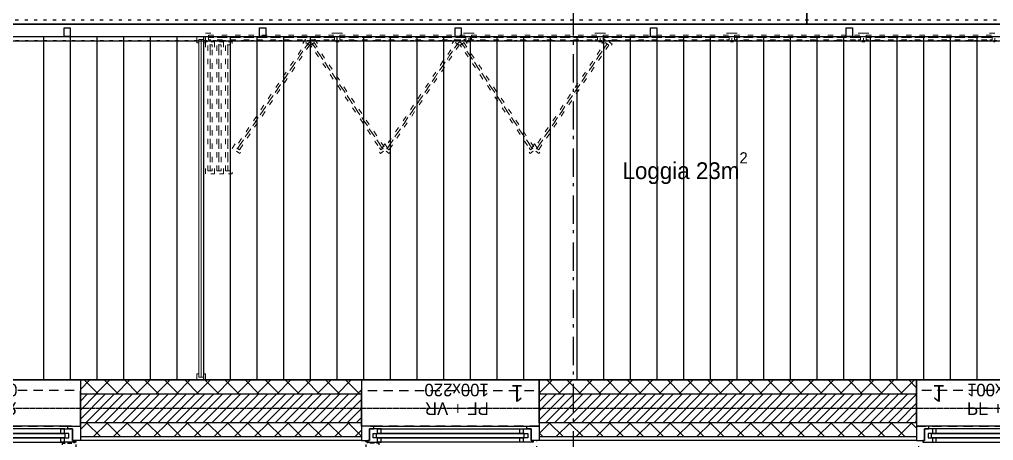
# Model space of a CAD drawing. Header units: centimetres. Extents: x -35664 to 50682, y -23001 to 23705.
# Drawn here: x 10105 to 10653, y 4883 to 5120 of the extents above; entities that cross this region are included whole.
import ezdxf

# ---------------------------------------------------------------- set-up
doc = ezdxf.new("R2010")
doc.units = ezdxf.units.CM
for name, pattern in [('ACAD_ISO03W100', [0.295276, 0.11811, -0.177165]), ('Style de ligne -1', [0.41664, 0.20828, -0.20836]), ('Style de ligne -14', [0.147638, 0.098425, -0.049213]), ('Style de ligne -17', [0.347222, 0.20828, -0.138942]), ('Style de ligne -18', [0.164042, 0.054681, -0.109361]), ('Style de ligne -5', [0.20828, 0.069425, -0.138855]), ('Style de ligne -6', [1.04164, 0.625, -0.20828, 0.06943, -0.13893])]:
    doc.linetypes.add(name, pattern=pattern)
doc.layers.add('B BATI-lumon', color=252, linetype='Continuous', lineweight=20)
for name, color, linetype in [('B GÈnÈral_Hatch', 252, 'Continuous'), ('B Général', 252, 'Continuous'), ('C ANNOTATIONS-axes horizontaux', 252, 'Style de ligne -1'), ('C ANNOTATIONS-prestations', 252, 'Continuous'), ('C ANNOTATIONS-texte', 252, 'Continuous'), ('D SURFACES-shab', 252, 'Continuous')]:
    doc.layers.add(name, color=color, linetype=linetype)
doc.layers.add('prlm-ZEROPLOT', color=254, linetype='Continuous', plot=False)
doc.styles.add('Eurostile', font='Eurosti.TTF')
doc.styles.add('Eurostile (bold)', font='Eurostib.TTF')
pattern_1 = [(225, (0, 0), (5.656854, -5.656854), []), (315, (0, 0), (-5.656854, -5.656854), [])]
pattern_2 = [(45, (0, 0), (2.4253472, -2.6458333), [])]

# ---------------------------------------------------------------- blocks, each defined once
blk = doc.blocks.new('B 90.Groupe-9-1')
at = {"layer": 'B Général', "linetype": 'Continuous'}
for p, q in [((9810.48, 5117.4), (11028.89, 5117.4)), ((10118.33, 5110.39), (10118.33, 4917.39)), ((10133.33, 5110.39), (10133.33, 4917.39)), ((10148.33, 5110.39), (10148.33, 4917.39)), ((10163.33, 5110.39), (10163.33, 4917.39)), ((10178.33, 5110.39), (10178.33, 4917.39)), ((10193.33, 5110.39), (10193.33, 4917.39)), ((10208.33, 5110.39), (10208.33, 4917.39)), ((10223.33, 5110.39), (10223.33, 4917.39)), ((10238.33, 5110.39), (10238.33, 4917.39)), ((10253.33, 5110.39), (10253.33, 4917.39)), ((10268.33, 5110.39), (10268.33, 4917.39)), ((10283.33, 5110.39), (10283.33, 4917.39)), ((10298.33, 5110.39), (10298.33, 4917.39)), ((10313.33, 5110.39), (10313.33, 4917.39)), ((10328.33, 5110.39), (10328.33, 4917.39)), ((10343.33, 5110.39), (10343.33, 4917.39)), ((10358.33, 5110.39), (10358.33, 4917.39)), ((10373.33, 5110.39), (10373.33, 4917.39)), ((10388.33, 5110.39), (10388.33, 4917.39)), ((10403.33, 5110.39), (10403.33, 4917.39)), ((10418.33, 5110.39), (10418.33, 4917.39)), ((10433.33, 5110.39), (10433.33, 4917.39)), ((10448.33, 5110.39), (10448.33, 4917.39)), ((10463.33, 5110.39), (10463.33, 4917.39)), ((10478.33, 5110.39), (10478.33, 4917.39)), ((10493.33, 5110.39), (10493.33, 4917.39)), ((10508.33, 5110.39), (10508.33, 4917.39)), ((10523.33, 5110.39), (10523.33, 4917.39)), ((10538.33, 5110.39), (10538.33, 4917.39)), ((10553.33, 5110.39), (10553.33, 4917.39)), ((10568.33, 5110.39), (10568.33, 4917.39)), ((10583.33, 5110.39), (10583.33, 4917.39)), ((10598.33, 5110.39), (10598.33, 4917.39)), ((10613.33, 5110.39), (10613.33, 4917.39)), ((10628.33, 5110.39), (10628.33, 4917.39)), ((10643.33, 5110.39), (10643.33, 4917.39))]:
    blk.add_line(p, q, dxfattribs=at)
at = {"layer": 'B Général', "linetype": 'Style de ligne -5', "ltscale": 25.4, "flags": 128}
blk.add_lwpolyline([(11031.39, 4905.43), (10859.39, 4905.43), (10859.39, 4917.39), (11019.43, 4917.39), (11019.43, 5107.88), (9810.48, 5107.88), (9810.48, 5119.84), (11031.39, 5119.84)], close=True, dxfattribs=at)
at = {"layer": 'B Général', "linetype": 'Continuous', "flags": 128}
for points in [[(10129.83, 5115.34), (10133.33, 5115.34), (10133.33, 5110.34), (10129.83, 5110.34)], [(10239.83, 5115.34), (10243.33, 5115.34), (10243.33, 5110.34), (10239.83, 5110.34)], [(10349.83, 5115.34), (10353.33, 5115.34), (10353.33, 5110.34), (10349.83, 5110.34)], [(10459.83, 5115.34), (10463.33, 5115.34), (10463.33, 5110.34), (10459.83, 5110.34)], [(10569.83, 5115.34), (10573.33, 5115.34), (10573.33, 5110.34), (10569.83, 5110.34)], [(11021.89, 4914.93), (10859.39, 4914.93), (10859.39, 4917.39), (9810.48, 4917.39), (9810.48, 5110.34), (11021.89, 5110.34)]]:
    blk.add_lwpolyline(points, close=True, dxfattribs=at)
blk = doc.blocks.new('B 90.PF 100.220 + VR')
at = {"layer": 'B Général', "linetype": 'Continuous'}
for p, q in [((-50, 7), (-50, 17)), ((50, 7), (50, 17))]:
    blk.add_line(p, q, dxfattribs=at)
at = {"layer": 'B Général', "linetype": 'Continuous', "lineweight": 35}
for p, q in [((-50, 7), (-50, -9)), ((50, 7), (50, -9))]:
    blk.add_line(p, q, dxfattribs=at)
at = {"layer": 'B Général'}
blk.add_line((45, 9), (-45, 9), dxfattribs=at)
at = {"layer": 'B Général', "linetype": 'Style de ligne -14', "ltscale": 25.4, "flags": 128}
blk.add_lwpolyline([(47.5, 113.27), (46.5, 113.27), (46.5, 112.27), (40, 112.27), (40, 18.5), (46.5, 18.5), (46.5, 17.5), (47.5, 17.5)], close=True, dxfattribs=at)
at = {"layer": 'B Général', "flags": 128}
for points in [[(-43, 10.5), (-43, 9), (-50, 9), (-50, 17), (-45.5, 17), (-45.5, 10.5)], [(-41, 18), (41, 18), (41, 15.5), (-41, 15.5)], [(43, 10.5), (43, 9), (50, 9), (50, 17), (45.5, 17), (45.5, 10.5)], [(-43.5, 15.5), (43.5, 15.5), (43.5, 13), (-43.5, 13)], [(-41, 13), (41, 13), (41, 10.5), (-41, 10.5)]]:
    blk.add_lwpolyline(points, close=True, dxfattribs=at)
at = {"layer": 'B Général', "linetype": 'Continuous', "flags": 128}
for points in [[(-39, 15.5), (-41.5, 15.5), (-41.5, 13), (-39, 13), (-39, 10.5), (-45.5, 10.5), (-45.5, 17), (-46.5, 17), (-46.5, 18), (-39, 18)], [(39, 15.5), (41.5, 15.5), (41.5, 13), (39, 13), (39, 10.5), (45.5, 10.5), (45.5, 17), (46.5, 17), (46.5, 18), (39, 18)]]:
    blk.add_lwpolyline(points, close=True, dxfattribs=at)
at = {"layer": 'B Général', "linetype": 'Style de ligne -17', "ltscale": 25.4, "flags": 128}
blk.add_lwpolyline([(-50, 9), (50, 9), (50, -11), (-50, -11)], close=True, dxfattribs=at)
at = {"layer": 'B Général', "flags": 128}
blk.add_lwpolyline([(-50, -9), (-50, -17), (50, -17), (50, -9)], dxfattribs=at)
at = {"layer": 'B Général'}
blk.add_circle((47, 17.5), 0.5, dxfattribs=at)
at = {"layer": 'B Général', "linetype": 'Style de ligne -18', "ltscale": 25.4}
blk.add_arc((48.78, 15.78), 97.5, 90.8973, 179.2823, dxfattribs=at)
at = {"layer": 'B Général', "insert": (-21.61, 2.65), "char_height": 7.059, "attachment_point": 1, "rotation": 360, "line_spacing_factor": 0.894142, "style": 'Eurostile'}
blk.add_mtext('PF + VR', dxfattribs=at)
at = {"layer": 'C ANNOTATIONS-prestations', "attachment_point": 1, "rotation": 360, "line_spacing_factor": 0.894142}
for s, insert, char_height, style in [('1', (-41.14, -4.77), 9.41, 'Eurostile (bold)'), ('100x220', (-21.61, -7.83), 7.059, 'Eurostile')]:
    blk.add_mtext(s, dxfattribs=dict(at, insert=insert, char_height=char_height, style=style))
blk = doc.blocks.new('B 90.Groupe-28-1')
at = {"layer": 'B BATI-lumon', "linetype": 'ACAD_ISO03W100', "ltscale": 25.4, "flags": 128}
for points in [[(10209.5, 5112.3), (10213, 5112.3), (10213, 5111.06), (10211.08, 5111.06), (10211.08, 5108.56), (10213, 5108.56), (10213, 5107.3), (10209.5, 5107.3), (10209.5, 5111.3), (10209.5, 5111.3)], [(10283.5, 5112.3), (10280, 5112.3), (10280, 5111.06), (10281.92, 5111.06), (10281.92, 5108.56), (10280, 5108.56), (10280, 5107.3), (10283.5, 5107.3), (10283.5, 5111.3), (10283.5, 5111.3)], [(10211.08, 5111.06), (10281.92, 5111.06), (10281.92, 5109.81), (10211.08, 5109.81)], [(10211.08, 5109.81), (10281.92, 5109.81), (10281.92, 5108.56), (10211.08, 5108.56)]]:
    blk.add_lwpolyline(points, close=True, dxfattribs=at)
blk = doc.blocks.new('B 90.Groupe-29-1')
at = {"layer": 'B BATI-lumon', "linetype": 'ACAD_ISO03W100', "ltscale": 25.4, "flags": 128}
for points in [[(10283.5, 5112.3), (10287, 5112.3), (10287, 5111.06), (10285.08, 5111.06), (10285.08, 5108.56), (10287, 5108.56), (10287, 5107.3), (10283.5, 5107.3), (10283.5, 5111.3), (10283.5, 5111.3)], [(10357.5, 5112.3), (10354, 5112.3), (10354, 5111.06), (10355.92, 5111.06), (10355.92, 5108.56), (10354, 5108.56), (10354, 5107.3), (10357.5, 5107.3), (10357.5, 5111.3), (10357.5, 5111.3)], [(10285.08, 5111.06), (10355.92, 5111.06), (10355.92, 5109.81), (10285.08, 5109.81)], [(10285.08, 5109.81), (10355.92, 5109.81), (10355.92, 5108.56), (10285.08, 5108.56)]]:
    blk.add_lwpolyline(points, close=True, dxfattribs=at)
blk = doc.blocks.new('B 90.Groupe-30-1')
at = {"layer": 'B BATI-lumon', "linetype": 'ACAD_ISO03W100', "ltscale": 25.4, "flags": 128}
for points in [[(10357.5, 5112.3), (10361, 5112.3), (10361, 5111.06), (10359.08, 5111.06), (10359.08, 5108.56), (10361, 5108.56), (10361, 5107.3), (10357.5, 5107.3), (10357.5, 5111.3), (10357.5, 5111.3)], [(10431.5, 5112.3), (10428, 5112.3), (10428, 5111.06), (10429.92, 5111.06), (10429.92, 5108.56), (10428, 5108.56), (10428, 5107.3), (10431.5, 5107.3), (10431.5, 5111.3), (10431.5, 5111.3)], [(10359.08, 5111.06), (10429.92, 5111.06), (10429.92, 5109.81), (10359.08, 5109.81)], [(10359.08, 5109.81), (10429.92, 5109.81), (10429.92, 5108.56), (10359.08, 5108.56)]]:
    blk.add_lwpolyline(points, close=True, dxfattribs=at)
blk = doc.blocks.new('B 90.Groupe-31-1')
at = {"layer": 'B BATI-lumon', "linetype": 'ACAD_ISO03W100', "ltscale": 25.4, "flags": 128}
for points in [[(10431.5, 5112.3), (10435, 5112.3), (10435, 5111.06), (10433.08, 5111.06), (10433.08, 5108.56), (10435, 5108.56), (10435, 5107.3), (10431.5, 5107.3), (10431.5, 5111.3), (10431.5, 5111.3)], [(10505.5, 5112.3), (10502, 5112.3), (10502, 5111.06), (10503.92, 5111.06), (10503.92, 5108.56), (10502, 5108.56), (10502, 5107.3), (10505.5, 5107.3), (10505.5, 5111.3), (10505.5, 5111.3)], [(10433.08, 5111.06), (10503.92, 5111.06), (10503.92, 5109.81), (10433.08, 5109.81)], [(10433.08, 5109.81), (10503.92, 5109.81), (10503.92, 5108.56), (10433.08, 5108.56)]]:
    blk.add_lwpolyline(points, close=True, dxfattribs=at)
blk = doc.blocks.new('B 90.Groupe-37-1')
at = {"layer": 'B BATI-lumon', "linetype": 'ACAD_ISO03W100', "ltscale": 25.4, "flags": 128}
for points in [[(10209.5, 5107.3), (10209.5, 5103.8), (10210.74, 5103.8), (10210.74, 5105.72), (10213.24, 5105.72), (10213.24, 5103.8), (10214.5, 5103.8), (10214.5, 5107.3), (10210.5, 5107.3), (10210.5, 5107.3)], [(10210.74, 5034.88), (10210.74, 5105.72), (10211.99, 5105.72), (10211.99, 5034.88)], [(10211.99, 5034.88), (10211.99, 5105.72), (10213.24, 5105.72), (10213.24, 5034.88)], [(10209.5, 5033.3), (10209.5, 5036.8), (10210.74, 5036.8), (10210.74, 5034.88), (10213.24, 5034.88), (10213.24, 5036.8), (10214.5, 5036.8), (10214.5, 5033.3), (10210.5, 5033.3), (10210.5, 5033.3)]]:
    blk.add_lwpolyline(points, close=True, dxfattribs=at)
blk = doc.blocks.new('B 90.Groupe-38-1')
at = {"layer": 'B BATI-lumon', "linetype": 'ACAD_ISO03W100', "ltscale": 25.4, "flags": 128}
for points in [[(10214.5, 5107.3), (10214.5, 5103.8), (10215.74, 5103.8), (10215.74, 5105.72), (10218.24, 5105.72), (10218.24, 5103.8), (10219.5, 5103.8), (10219.5, 5107.3), (10215.5, 5107.3), (10215.5, 5107.3)], [(10215.74, 5034.88), (10215.74, 5105.72), (10216.99, 5105.72), (10216.99, 5034.88)], [(10216.99, 5034.88), (10216.99, 5105.72), (10218.24, 5105.72), (10218.24, 5034.88)], [(10214.5, 5033.3), (10214.5, 5036.8), (10215.74, 5036.8), (10215.74, 5034.88), (10218.24, 5034.88), (10218.24, 5036.8), (10219.5, 5036.8), (10219.5, 5033.3), (10215.5, 5033.3), (10215.5, 5033.3)]]:
    blk.add_lwpolyline(points, close=True, dxfattribs=at)
blk = doc.blocks.new('B 90.Groupe-39-1')
at = {"layer": 'B BATI-lumon', "linetype": 'ACAD_ISO03W100', "ltscale": 25.4, "flags": 128}
for points in [[(10219.5, 5107.3), (10219.5, 5103.8), (10220.74, 5103.8), (10220.74, 5105.72), (10223.24, 5105.72), (10223.24, 5103.8), (10224.5, 5103.8), (10224.5, 5107.3), (10220.5, 5107.3), (10220.5, 5107.3)], [(10220.74, 5034.88), (10220.74, 5105.72), (10221.99, 5105.72), (10221.99, 5034.88)], [(10221.99, 5034.88), (10221.99, 5105.72), (10223.24, 5105.72), (10223.24, 5034.88)], [(10219.5, 5033.3), (10219.5, 5036.8), (10220.74, 5036.8), (10220.74, 5034.88), (10223.24, 5034.88), (10223.24, 5036.8), (10224.5, 5036.8), (10224.5, 5033.3), (10220.5, 5033.3), (10220.5, 5033.3)]]:
    blk.add_lwpolyline(points, close=True, dxfattribs=at)
blk = doc.blocks.new('B 90.Groupe-45-1')
at = {"layer": 'B BATI-lumon', "linetype": 'ACAD_ISO03W100', "ltscale": 25.4, "flags": 128}
for points in [[(10266.95, 5106.25), (10227.45, 5047.44), (10226.41, 5048.13), (10265.91, 5106.95)], [(10265.76, 5108.95), (10263.81, 5106.04), (10264.84, 5105.35), (10265.91, 5106.95), (10267.99, 5105.55), (10266.92, 5103.96), (10267.96, 5103.25), (10269.91, 5106.16), (10266.59, 5108.39), (10266.59, 5108.39)], [(10267.99, 5105.55), (10228.49, 5046.74), (10227.45, 5047.44), (10266.95, 5106.25)], [(10224.5, 5047.52), (10226.45, 5050.42), (10227.48, 5049.73), (10226.41, 5048.13), (10228.49, 5046.74), (10229.56, 5048.34), (10230.6, 5047.64), (10228.65, 5044.73), (10225.33, 5046.96), (10225.33, 5046.96)]]:
    blk.add_lwpolyline(points, close=True, dxfattribs=at)
blk = doc.blocks.new('B 90.Groupe-46-1')
at = {"layer": 'B BATI-lumon', "linetype": 'ACAD_ISO03W100', "ltscale": 25.4, "flags": 128}
for points in [[(10270.74, 5108.95), (10272.69, 5106.04), (10271.66, 5105.35), (10270.59, 5106.95), (10268.51, 5105.55), (10269.58, 5103.96), (10268.54, 5103.25), (10266.59, 5106.16), (10269.91, 5108.39), (10269.91, 5108.39)], [(10270.59, 5106.95), (10310.09, 5048.13), (10309.05, 5047.44), (10269.55, 5106.25)], [(10269.55, 5106.25), (10309.05, 5047.44), (10308.01, 5046.74), (10268.51, 5105.55)], [(10312, 5047.52), (10310.05, 5050.42), (10309.02, 5049.73), (10310.09, 5048.13), (10308.01, 5046.74), (10306.94, 5048.34), (10305.9, 5047.64), (10307.85, 5044.73), (10311.17, 5046.96), (10311.17, 5046.96)]]:
    blk.add_lwpolyline(points, close=True, dxfattribs=at)
blk = doc.blocks.new('B 90.Groupe-47-1')
at = {"layer": 'B BATI-lumon', "linetype": 'ACAD_ISO03W100', "ltscale": 25.4, "flags": 128}
for points in [[(10351.13, 5106.25), (10311.62, 5047.44), (10310.59, 5048.13), (10350.09, 5106.95)], [(10349.94, 5108.95), (10347.98, 5106.04), (10349.02, 5105.35), (10350.09, 5106.95), (10352.17, 5105.55), (10351.09, 5103.96), (10352.14, 5103.25), (10354.09, 5106.16), (10350.77, 5108.39), (10350.77, 5108.39)], [(10352.16, 5105.55), (10312.66, 5046.74), (10311.62, 5047.44), (10351.13, 5106.25)], [(10308.68, 5047.52), (10310.63, 5050.42), (10311.66, 5049.73), (10310.59, 5048.13), (10312.67, 5046.74), (10313.74, 5048.34), (10314.78, 5047.64), (10312.83, 5044.73), (10309.51, 5046.96), (10309.51, 5046.96)]]:
    blk.add_lwpolyline(points, close=True, dxfattribs=at)
blk = doc.blocks.new('B 90.Groupe-50-1')
at = {"layer": 'B BATI-lumon', "linetype": 'Continuous', "flags": 128}
for points in [[(10204.5, 5110.29), (10204.5, 5106.79), (10205.74, 5106.79), (10205.74, 5108.72), (10208.24, 5108.72), (10208.24, 5106.79), (10209.5, 5106.79), (10209.5, 5110.29), (10205.5, 5110.29), (10205.5, 5110.29)], [(10205.74, 4918.92), (10205.74, 5108.72), (10206.99, 5108.72), (10206.99, 4918.92)], [(10206.99, 4918.92), (10206.99, 5108.72), (10208.24, 5108.72), (10208.24, 4918.92)], [(10204.5, 4917.34), (10204.5, 4920.84), (10205.74, 4920.84), (10205.74, 4918.92), (10208.24, 4918.92), (10208.24, 4920.84), (10209.5, 4920.84), (10209.5, 4917.34), (10205.5, 4917.34), (10205.5, 4917.34)]]:
    blk.add_lwpolyline(points, close=True, dxfattribs=at)
blk = doc.blocks.new('B 90.Groupe-53-1')
at = {"layer": 'B BATI-lumon', "linetype": 'ACAD_ISO03W100', "ltscale": 25.4, "flags": 128}
for points in [[(10579.5, 5112.3), (10583, 5112.3), (10583, 5111.06), (10581.08, 5111.06), (10581.08, 5108.56), (10583, 5108.56), (10583, 5107.3), (10579.5, 5107.3), (10579.5, 5111.3), (10579.5, 5111.3)], [(10653.5, 5112.3), (10650, 5112.3), (10650, 5111.06), (10651.92, 5111.06), (10651.92, 5108.56), (10650, 5108.56), (10650, 5107.3), (10653.5, 5107.3), (10653.5, 5111.3), (10653.5, 5111.3)], [(10581.08, 5111.06), (10651.92, 5111.06), (10651.92, 5109.81), (10581.08, 5109.81)], [(10581.08, 5109.81), (10651.92, 5109.81), (10651.92, 5108.56), (10581.08, 5108.56)]]:
    blk.add_lwpolyline(points, close=True, dxfattribs=at)
blk = doc.blocks.new('B 90.Groupe-55-1')
at = {"layer": 'B BATI-lumon', "linetype": 'ACAD_ISO03W100', "ltscale": 25.4, "flags": 128}
for points in [[(10354.92, 5108.95), (10356.87, 5106.04), (10355.84, 5105.35), (10354.77, 5106.95), (10352.69, 5105.55), (10353.76, 5103.96), (10352.72, 5103.25), (10350.77, 5106.16), (10354.09, 5108.39), (10354.09, 5108.39)], [(10354.77, 5106.95), (10394.27, 5048.13), (10393.23, 5047.44), (10353.73, 5106.25)], [(10353.73, 5106.25), (10393.23, 5047.44), (10392.19, 5046.74), (10352.69, 5105.55)], [(10396.18, 5047.52), (10394.23, 5050.42), (10393.2, 5049.73), (10394.27, 5048.13), (10392.19, 5046.74), (10391.12, 5048.34), (10390.07, 5047.64), (10392.03, 5044.73), (10395.35, 5046.96), (10395.35, 5046.96)]]:
    blk.add_lwpolyline(points, close=True, dxfattribs=at)
blk = doc.blocks.new('B 90.Groupe-56-1')
at = {"layer": 'B BATI-lumon', "linetype": 'ACAD_ISO03W100', "ltscale": 25.4, "flags": 128}
for points in [[(10435.3, 5106.25), (10395.8, 5047.44), (10394.76, 5048.13), (10434.26, 5106.95)], [(10434.11, 5108.95), (10432.16, 5106.04), (10433.19, 5105.35), (10434.26, 5106.95), (10436.34, 5105.55), (10435.27, 5103.96), (10436.31, 5103.25), (10438.26, 5106.16), (10434.94, 5108.39), (10434.94, 5108.39)], [(10436.34, 5105.55), (10396.84, 5046.74), (10395.8, 5047.44), (10435.3, 5106.25)], [(10392.85, 5047.52), (10394.81, 5050.42), (10395.84, 5049.73), (10394.76, 5048.13), (10396.84, 5046.74), (10397.91, 5048.34), (10398.96, 5047.64), (10397.01, 5044.73), (10393.69, 5046.96), (10393.69, 5046.96)]]:
    blk.add_lwpolyline(points, close=True, dxfattribs=at)
blk = doc.blocks.new('B 90.Groupe-57-1')
at = {"layer": 'B BATI-lumon', "linetype": 'ACAD_ISO03W100', "ltscale": 25.4, "flags": 128}
for points in [[(10505.5, 5112.3), (10509, 5112.3), (10509, 5111.06), (10507.08, 5111.06), (10507.08, 5108.56), (10509, 5108.56), (10509, 5107.3), (10505.5, 5107.3), (10505.5, 5111.3), (10505.5, 5111.3)], [(10579.5, 5112.3), (10576, 5112.3), (10576, 5111.06), (10577.92, 5111.06), (10577.92, 5108.56), (10576, 5108.56), (10576, 5107.3), (10579.5, 5107.3), (10579.5, 5111.3), (10579.5, 5111.3)], [(10507.08, 5111.06), (10577.92, 5111.06), (10577.92, 5109.81), (10507.08, 5109.81)], [(10507.08, 5109.81), (10577.92, 5109.81), (10577.92, 5108.56), (10507.08, 5108.56)]]:
    blk.add_lwpolyline(points, close=True, dxfattribs=at)
blk = doc.blocks.new('B 90.Groupe-58-1')
at = {"layer": 'B BATI-lumon'}
for name in ['B 90.Groupe-28-1', 'B 90.Groupe-29-1', 'B 90.Groupe-30-1', 'B 90.Groupe-31-1', 'B 90.Groupe-57-1', 'B 90.Groupe-53-1', 'B 90.Groupe-50-1', 'B 90.Groupe-37-1', 'B 90.Groupe-38-1', 'B 90.Groupe-39-1', 'B 90.Groupe-45-1', 'B 90.Groupe-46-1', 'B 90.Groupe-47-1', 'B 90.Groupe-55-1', 'B 90.Groupe-56-1']:
    blk.add_blockref(name, (0, 0), dxfattribs=at)
blk = doc.blocks.new('B 90.Groupe-107-1')
at = {"layer": 'B BATI-lumon'}
blk.add_blockref('B 90.Groupe-58-1', (0, 0), dxfattribs=at)

msp = doc.modelspace()

# ---------------------------------------------------------------- hatches: boundary and pattern name
at = {"layer": 'B GÈnÈral_Hatch', "linetype": 'Continuous'}
h = msp.add_hatch(dxfattribs=at)
h.set_pattern_fill('02_ISOLANT', color=256, angle=180, style=0, pattern_type=2)
h.set_pattern_definition(pattern_1)
h.paths.add_polyline_path([(10297.178, 4909.389), (10297.178, 4917.389), (10139.037, 4917.389), (10139.037, 4909.389)])
h = msp.add_hatch(dxfattribs=at)
h.set_pattern_fill('02_ISOLANT', color=256, angle=180, style=0, pattern_type=2)
h.set_pattern_definition(pattern_1)
h.paths.add_polyline_path([(10609.388, 4909.389), (10609.388, 4917.389), (10397.178, 4917.389), (10397.178, 4909.389)])
h = msp.add_hatch(dxfattribs=at)
h.set_pattern_fill('50_BETON', color=256, style=0, pattern_type=2)
h.set_pattern_definition(pattern_2)
h.paths.add_polyline_path([(10297.178, 4893.389), (10297.178, 4909.389), (10139.037, 4909.389), (10139.037, 4893.389)])
h = msp.add_hatch(dxfattribs=at)
h.set_pattern_fill('50_BETON', color=256, style=0, pattern_type=2)
h.set_pattern_definition(pattern_2)
h.paths.add_polyline_path([(10609.388, 4893.389), (10609.388, 4909.389), (10397.178, 4909.389), (10397.178, 4893.389)])
h = msp.add_hatch(dxfattribs=at)
h.set_pattern_fill('02_ISOLANT', color=256, angle=180, style=0, pattern_type=2)
h.set_pattern_definition(pattern_1)
h.paths.add_polyline_path([(10297.178, 4885.389), (10297.178, 4893.389), (10139.037, 4893.389), (10139.037, 4885.389)])
h = msp.add_hatch(dxfattribs=at)
h.set_pattern_fill('02_ISOLANT', color=256, angle=180, style=0, pattern_type=2)
h.set_pattern_definition(pattern_1)
h.paths.add_polyline_path([(10609.388, 4885.389), (10609.388, 4893.389), (10397.178, 4893.389), (10397.178, 4885.389)])

# ---------------------------------------------------------------- linework, layer by layer
at = {"layer": 'B Général', "linetype": 'Style de ligne -6', "ltscale": 25.4}
msp.add_line((10416.484, 3285.389), (10416.484, 5820.389), dxfattribs=at)
msp.add_line((10416.484, 3285.389), (10416.484, 5820.389), dxfattribs=at)
at = {"layer": 'B Général', "linetype": 'Continuous'}
for p, q in [((10297.178, 4917.389), (10139.037, 4917.389)), ((10139.037, 4917.389), (10139.037, 4883.389)), ((10297.178, 4917.389), (10139.037, 4917.389)), ((10297.178, 4917.389), (10297.178, 4883.389)), ((10609.388, 4917.389), (10397.178, 4917.389)), ((10397.178, 4917.389), (10397.178, 4883.389)), ((10609.388, 4917.389), (10397.178, 4917.389)), ((10609.388, 4917.389), (10609.388, 4883.389)), ((10297.178, 4909.389), (10139.037, 4909.389)), ((10609.388, 4909.389), (10397.178, 4909.389)), ((10297.178, 4893.389), (10139.037, 4893.389)), ((10609.388, 4893.389), (10397.178, 4893.389)), ((10297.178, 4885.389), (10139.037, 4885.389)), ((10297.178, 4885.389), (10139.037, 4885.389)), ((10297.178, 4883.389), (10139.037, 4883.389)), ((10297.178, 4883.389), (10139.037, 4883.389)), ((10609.388, 4885.389), (10397.178, 4885.389)), ((10609.388, 4885.389), (10397.178, 4885.389)), ((10609.388, 4883.389), (10397.178, 4883.389)), ((10609.388, 4883.389), (10397.178, 4883.389))]:
    msp.add_line(p, q, dxfattribs=at)
at = {"layer": 'B Général', "linetype": 'Continuous', "lineweight": 18}
for p, q in [((10297.178, 4909.389), (10139.037, 4909.389)), ((10609.388, 4909.389), (10397.178, 4909.389)), ((10297.178, 4893.389), (10139.037, 4893.389)), ((10609.388, 4893.389), (10397.178, 4893.389))]:
    msp.add_line(p, q, dxfattribs=at)
at = {"layer": 'C ANNOTATIONS-axes horizontaux'}
msp.add_line((12370.813, 4901.389), (2960.813, 4901.389), dxfattribs=at)
msp.add_line((12370.813, 4901.389), (2960.813, 4901.389), dxfattribs=at)
at = {"layer": 'D SURFACES-shab', "linetype": 'Continuous', "flags": 128}
msp.add_lwpolyline([(11019.429, 4917.389), (9810.484, 4917.389), (9810.484, 5107.882), (11019.429, 5107.882)], close=True, dxfattribs=at)
at = {"layer": 'prlm-ZEROPLOT'}
for points in [[(9795.676, 5512.376), (10547.669, 5512.376), (10547.669, 5117.389), (9795.676, 5117.389)], [(10547.669, 5512.376), (11330.407, 5512.376), (11330.407, 5117.389), (11031.388, 5117.389), (11031.388, 5117.389), (10547.669, 5117.389)], [(8418.485, 4917.388), (11031.388, 4917.388), (11031.388, 5117.389), (8418.485, 5117.389)], [(8418.485, 4917.388), (10859.388, 4917.388), (10859.389, 3517.39), (9818.485, 3517.39), (9818.485, 2192.491), (8418.485, 2192.491)]]:
    msp.add_lwpolyline(points, close=True, dxfattribs=at)

# ---------------------------------------------------------------- block references
at = {"layer": 'B BATI-lumon'}
msp.add_blockref('B 90.Groupe-107-1', (0, 0), dxfattribs=at)
at = {"layer": 'B Général'}
msp.add_blockref('B 90.Groupe-9-1', (0, 0), dxfattribs=at)
at = {"layer": 'B Général', "xscale": -1, "rotation": 180}
for p in [(10089.037, 4900.389), (10659.388, 4900.389)]:
    msp.add_blockref('B 90.PF 100.220 + VR', p, dxfattribs=at)
at = {"layer": 'B Général', "rotation": 180}
msp.add_blockref('B 90.PF 100.220 + VR', (10347.178, 4900.389), dxfattribs=at)

# ---------------------------------------------------------------- texts
at = {"layer": 'C ANNOTATIONS-texte', "insert": (10444, 5045.34), "char_height": 9.412, "width": 264, "attachment_point": 1, "line_spacing_factor": 0.894142, "style": 'Eurostile'}
msp.add_mtext('Loggia 23m{\\H0.6667x;\\S2^ ;}', dxfattribs=at)

doc.saveas('drawing.dxf')
